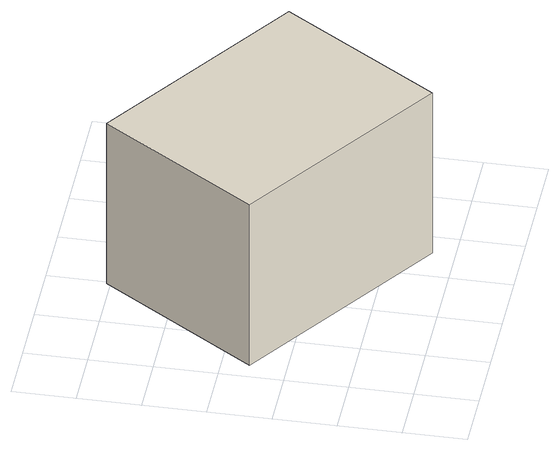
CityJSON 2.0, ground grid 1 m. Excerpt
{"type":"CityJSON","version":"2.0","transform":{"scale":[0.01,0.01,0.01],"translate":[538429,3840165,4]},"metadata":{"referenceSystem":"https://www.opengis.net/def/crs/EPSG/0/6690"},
"CityObjects":{
"building1":{"type":"Building","attributes":{"class":"3003","BuildingDetailAttribute.specifiedBuildingCoverageRate":0.8,"BuildingDetailAttribute.surveyYear":2017,"BuildingHighTideRiskAttribute.description":"1","BuildingHighTideRiskAttribute.rank":"2","BuildingHighTideRiskAttribute.depth":1.47,"BuildingIDAttribute.prefecture":"27","BuildingIDAttribute.city":"27113"},"geometry":[{"type":"Solid","lod":"1","boundaries":[[[[0,1,2,3]],[[2,4,5,3]],[[1,6,4,2]],[[0,7,6,1]],[[3,5,7,0]],[[4,6,7,5]]]]}]}
},
"vertices":[
[30,258,45],[198,507,45],[527,286,45],[360,36,45],[527,286,345],[360,36,345],[198,507,345],[30,258,345]
]}
